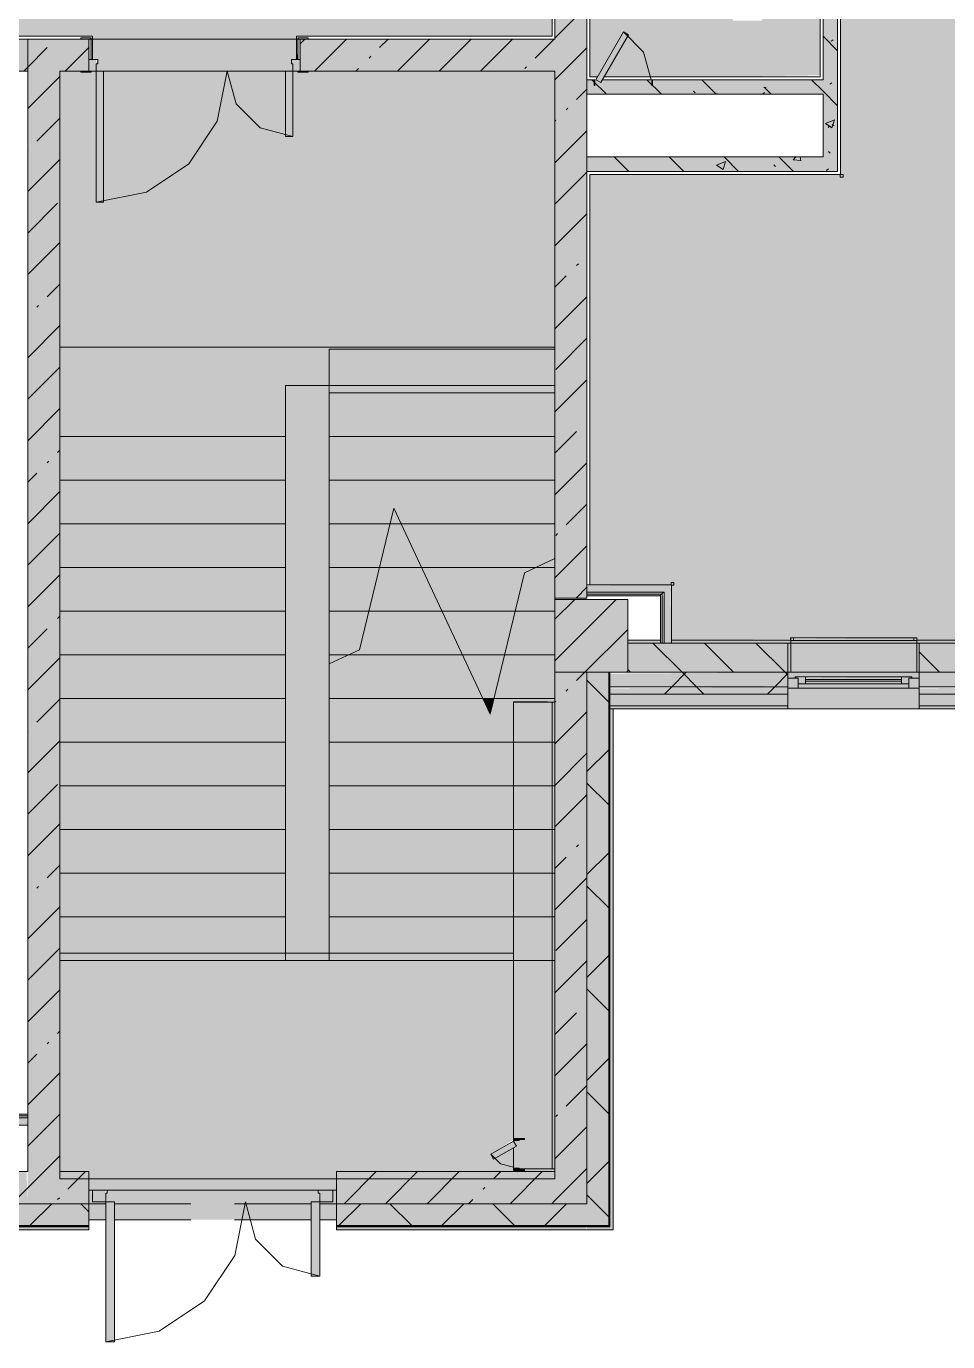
# Model space of a CAD drawing. Header units: millimetres. Extents: x -3817 to 677485, y -22715 to 103890.
# Drawn here: x -583.1 to -533.3, y -19612.1 to -19541 of the extents above; entities that cross this region are included whole.
import ezdxf

# ---------------------------------------------------------------- set-up
doc = ezdxf.new("R2010")
doc.units = ezdxf.units.MM
doc.layers.add('PDF _Геометрия', color=7, linetype='Continuous', true_color=0x1d1d1d)
doc.layers.add('PDF _Сплошная заливка', color=7, linetype='Continuous', true_color=0xffffff)

msp = doc.modelspace()

# ---------------------------------------------------------------- hatches: boundary and pattern name
at = {"layer": 'PDF _Сплошная заливка', "transparency": 33554559}
h = msp.add_hatch(color=256, dxfattribs=at)
h.paths.add_polyline_path([(-845.762, -19604.66), (-845.369, -19604.66), (-845.369, -19602.928), (-845.762, -19602.928), (-845.762, -19604.503)], flags=0)
h.paths.add_polyline_path([(-552.781, -19571.984), (-552.781, -19571.906), (-553.941, -19571.984)], flags=0)
h.paths.add_polyline_path([(-845.762, -19417.897), (-845.82, -19417.953), (-845.817, -19417.952)], flags=0)
h.paths.add_polyline_path([(-845.762, -19419.627), (-845.369, -19419.627), (-845.369, -19417.897), (-845.762, -19417.946), (-845.762, -19419.468)], flags=0)
h = msp.add_hatch(color=256, dxfattribs=at)
h.paths.add_polyline_path([(-845.369, -19524.191), (-845.077, -19524.269), (-845.235, -19524.191)], flags=0)
h.paths.add_polyline_path([(-568.764, -19543.403), (-568.686, -19543.403), (-568.686, -19542.773), (-568.489, -19542.773), (-568.489, -19541.513), (-554.67, -19541.513), (-554.67, -19518.207), (-661.123, -19518.207), (-661.123, -19514.506), (-662.356, -19514.506), (-663.367, -19516.258), (-663.638, -19516.096), (-662.72, -19514.506), (-665.532, -19514.506), (-665.532, -19518.207), (-667.749, -19518.207), (-669.154, -19520.64), (-669.415, -19520.461), (-668.113, -19518.207), (-687.973, -19518.207), (-687.973, -19522.773), (-688.288, -19522.773), (-688.288, -19518.207), (-695.138, -19518.207), (-695.138, -19522.773), (-695.453, -19522.773), (-695.453, -19518.207), (-702.382, -19518.207), (-702.448, -19522.773), (-702.697, -19522.773), (-702.697, -19518.207), (-709.547, -19518.207), (-709.547, -19522.773), (-709.862, -19522.773), (-709.862, -19518.207), (-713.889, -19518.207), (-715.295, -19520.64), (-715.555, -19520.461), (-714.253, -19518.207), (-741.829, -19518.207), (-741.829, -19511.908), (-750.285, -19511.908), (-750.285, -19519.152), (-750.64, -19519.152), (-750.64, -19511.908), (-761.506, -19511.908), (-761.506, -19514.27), (-761.86, -19514.27), (-761.86, -19511.908), (-773.647, -19511.916), (-773.647, -19514.419), (-774.001, -19514.419), (-774.001, -19511.908), (-784.465, -19511.916), (-784.465, -19518.6), (-784.82, -19518.6), (-784.82, -19511.908), (-787.182, -19511.916), (-787.182, -19518.207), (-804.622, -19518.207), (-804.622, -19525.923), (-804.937, -19525.923), (-804.937, -19518.207), (-814.976, -19518.207), (-814.976, -19523.482), (-843.794, -19523.482), (-843.794, -19524.191), (-844.132, -19524.269), (-844.132, -19524.584), (-845.077, -19524.584), (-845.077, -19524.703), (-845.392, -19524.703), (-845.369, -19523.482), (-845.526, -19523.482), (-845.526, -19541.513), (-845.369, -19541.45), (-845.369, -19540.332), (-845.077, -19540.332), (-845.077, -19540.647), (-844.132, -19540.726), (-844.132, -19540.962), (-843.794, -19540.962), (-843.794, -19541.513), (-811.905, -19541.513), (-811.905, -19540.726), (-806.079, -19540.726), (-806.079, -19541.513), (-741.042, -19541.513), (-741.042, -19540.726), (-735.215, -19540.726), (-735.215, -19541.513), (-734.888, -19541.513), (-733.877, -19539.761), (-733.604, -19539.919), (-734.524, -19541.513), (-705.61, -19541.513), (-705.61, -19540.726), (-699.783, -19540.726), (-699.783, -19541.513), (-670.178, -19541.513), (-670.178, -19540.726), (-664.351, -19540.726), (-664.351, -19541.513), (-623.093, -19541.513), (-623.093, -19534.978), (-622.778, -19534.978), (-622.778, -19541.513), (-603.409, -19541.513), (-603.409, -19533.797), (-603.094, -19533.797), (-603.094, -19541.513), (-585.299, -19541.513), (-585.299, -19534.978), (-584.984, -19534.978), (-584.984, -19541.513), (-579.512, -19541.513), (-579.512, -19542.773), (-579.236, -19542.773), (-579.315, -19543.009), (-579.315, -19543.403), (-569.079, -19543.403)], flags=0)
h = msp.add_hatch(color=256, dxfattribs=at)
h.paths.add_polyline_path([(-552.781, -19541.67), (-552.781, -19530.411), (-554.513, -19530.411), (-554.513, -19541.67)], flags=0)
h.paths.add_polyline_path([(-552.938, -19518.6), (-552.781, -19518.6), (-552.781, -19518.049), (-552.938, -19518.049), (-552.938, -19518.378)], flags=0)
h = msp.add_hatch(color=256, dxfattribs=at)
h.paths.add_polyline_path([(-545.759, -19543.713), (-540.176, -19543.632), (-540.184, -19532.379), (-543.49, -19532.379), (-543.49, -19538.915), (-543.805, -19538.915), (-543.805, -19532.379), (-552.623, -19532.379), (-552.623, -19543.713), (-552.217, -19543.713), (-550.812, -19541.279), (-550.539, -19541.437), (-551.854, -19543.713), (-550.211, -19543.713)], flags=0)
h.paths.add_polyline_path([(-544.9, -19540.683), (-544.9, -19539.108), (-543.325, -19539.108), (-543.325, -19540.683)], flags=0)
for points in [[(-548.219, -19574.189), (-541.757, -19574.126), (-541.757, -19574.047), (-534.947, -19574.126), (-534.947, -19574.189), (-526.951, -19574.148), (-526.951, -19532.379), (-528.309, -19532.379), (-528.309, -19540.096), (-528.624, -19540.096), (-528.624, -19532.379), (-539.073, -19532.379), (-539.073, -19548.988), (-552.623, -19548.988), (-552.623, -19571.197), (-548.219, -19571.242), (-548.219, -19572.241)], [(-583.016, -19604.66), (-581.284, -19604.66), (-581.284, -19541.67), (-583.016, -19541.67), (-583.016, -19604.371)], [(-566.665, -19558.333), (-554.513, -19558.333), (-554.513, -19543.403), (-568.686, -19543.403), (-568.686, -19546.946), (-569.079, -19546.946), (-569.079, -19543.403), (-578.921, -19543.403), (-578.921, -19550.489), (-579.315, -19550.489), (-579.315, -19543.403), (-581.284, -19543.403), (-581.284, -19558.333), (-581.198, -19558.333)], [(-553.941, -19571.906), (-552.781, -19571.906), (-552.781, -19543.403), (-554.513, -19543.403), (-554.513, -19571.906)], [(-550.447, -19544.658), (-540.018, -19544.658), (-540.018, -19543.87), (-551.945, -19543.87), (-552.035, -19544.028), (-552.387, -19543.87), (-552.781, -19543.87), (-552.781, -19544.658), (-550.539, -19544.658)], [(-581.284, -19591.118), (-556.757, -19591.118), (-556.757, -19577.524), (-554.513, -19577.527), (-554.513, -19569.771), (-556.159, -19570.555), (-558.015, -19578.192), (-563.215, -19567.041), (-565.075, -19574.696), (-566.717, -19575.462), (-566.706, -19558.444), (-554.513, -19558.444), (-554.513, -19558.333), (-581.284, -19558.333), (-581.284, -19587.253)], [(-562.123, -19560.806), (-554.513, -19560.806), (-554.513, -19558.444), (-566.717, -19558.444), (-566.677, -19560.806)], [(-554.513, -19563.168), (-554.513, -19560.806), (-566.717, -19560.806), (-566.717, -19563.168), (-562.123, -19563.168)], [(-562.123, -19565.53), (-554.513, -19565.53), (-554.513, -19563.168), (-566.717, -19563.168), (-566.717, -19565.53), (-562.818, -19565.53)], [(-563.421, -19567.892), (-563.215, -19567.041), (-562.818, -19567.892), (-554.513, -19567.892), (-554.513, -19565.53), (-566.717, -19565.53), (-566.717, -19567.892), (-563.995, -19567.892)], [(-548.711, -19571.689), (-548.643, -19571.591), (-552.781, -19571.591), (-552.781, -19571.689), (-550.576, -19571.689)], [(-548.809, -19571.787), (-548.711, -19571.689), (-552.781, -19571.689), (-552.781, -19571.787), (-550.576, -19571.787)], [(-552.781, -19605.841), (-551.6, -19605.841), (-551.6, -19575.921), (-552.781, -19575.921), (-552.781, -19605.526)], [(-535.38, -19576.551), (-535.38, -19576.236), (-535.38, -19576.157), (-541.364, -19576.236), (-541.364, -19576.551)], [(-556.599, -19602.771), (-554.67, -19602.771), (-554.67, -19577.527), (-556.757, -19577.527), (-556.757, -19601.275), (-556.599, -19601.547), (-556.757, -19601.638), (-556.757, -19602.771)], [(-554.513, -19602.771), (-554.513, -19577.527), (-554.67, -19577.527), (-554.67, -19602.771), (-554.559, -19602.771)], [(-552.781, -19606.078), (-551.363, -19606.078), (-551.363, -19577.89), (-551.537, -19577.89), (-551.6, -19605.904), (-552.781, -19605.904)], [(-583.019, -19599.912), (-583.016, -19599.912), (-583.072, -19599.814), (-585.378, -19599.814), (-585.181, -19599.912), (-583.131, -19599.912)], [(-583.022, -19600.011), (-583.016, -19600.011), (-583.019, -19599.913), (-585.279, -19599.912), (-585.181, -19600.011), (-583.088, -19600.011)]]:
    msp.add_hatch(color=256, dxfattribs=at).paths.add_polyline_path(points)
h = msp.add_hatch(color=256, dxfattribs=at)
h.paths.add_polyline_path([(-620.652, -19543.403), (-611.361, -19543.403), (-611.361, -19541.67), (-622.384, -19541.67), (-622.384, -19543.403), (-620.896, -19543.403)], flags=0)
h.paths.add_polyline_path([(-583.016, -19543.403), (-583.016, -19541.67), (-584.59, -19541.67), (-584.59, -19543.403), (-584.354, -19543.403)], flags=0)
h.paths.add_polyline_path([(-594.354, -19543.403), (-592.071, -19543.403), (-592.071, -19541.67), (-602.7, -19541.67), (-602.7, -19543.403), (-594.853, -19543.403)], flags=0)
h = msp.add_hatch(color=256, dxfattribs=at)
h.paths.add_polyline_path([(-559.427, -19543.403), (-552.781, -19543.403), (-552.781, -19541.67), (-568.292, -19541.67), (-568.292, -19543.403), (-562.123, -19543.403)], flags=0)
h.paths.add_polyline_path([(-581.284, -19543.403), (-579.709, -19543.403), (-579.709, -19541.67), (-581.284, -19541.67), (-581.284, -19543.175)], flags=0)
at = {"layer": 'PDF _Сплошная заливка', "true_color": 0xe2e2e2, "transparency": 33554559}
for points in [[(-568.41, -19542.773), (-568.292, -19542.773), (-568.292, -19541.67), (-568.41, -19541.67), (-568.41, -19542.118)], [(-578.803, -19612.125), (-578.331, -19612.125), (-578.331, -19604.566), (-578.803, -19604.566), (-578.803, -19607.044)]]:
    msp.add_hatch(color=254, dxfattribs=at).paths.add_polyline_path(points)
h = msp.add_hatch(color=254, dxfattribs=at)
h.paths.add_polyline_path([(-579.709, -19543.403), (-579.315, -19543.369), (-579.315, -19542.773), (-579.709, -19542.773)], flags=0)
h.paths.add_polyline_path([(-568.292, -19543.403), (-568.292, -19542.773), (-568.764, -19542.773), (-568.686, -19543.009), (-568.686, -19543.403), (-568.489, -19543.403)], flags=0)
at = {"layer": 'PDF _Сплошная заливка', "transparency": 33554559}
h = msp.add_hatch(color=256, dxfattribs=at)
h.paths.add_polyline_path([(-563.995, -19570.254), (-563.421, -19567.892), (-566.717, -19567.892), (-566.717, -19570.254), (-564.006, -19570.254)], flags=0)
h.paths.add_polyline_path([(-561.716, -19570.254), (-555.549, -19570.254), (-554.513, -19569.771), (-554.513, -19567.892), (-562.818, -19567.892), (-562.123, -19569.382)], flags=0)
h = msp.add_hatch(color=256, dxfattribs=at)
h.paths.add_polyline_path([(-565.075, -19572.617), (-564.57, -19572.617), (-564.006, -19570.254), (-566.717, -19570.254), (-566.717, -19572.617), (-565.681, -19572.617)], flags=0)
h.paths.add_polyline_path([(-556.66, -19572.617), (-556.155, -19570.537), (-555.549, -19570.254), (-561.716, -19570.254), (-560.615, -19572.617), (-556.757, -19572.617)], flags=0)
at = {"layer": 'PDF _Сплошная заливка', "true_color": 0xe7e7e7, "transparency": 33554559}
for points in [[(-548.219, -19574.346), (-548.258, -19571.591), (-548.612, -19571.591), (-548.612, -19574.346), (-548.258, -19574.346)], [(-585.181, -19600.405), (-583.016, -19600.405), (-583.088, -19600.011), (-585.181, -19600.011), (-585.181, -19600.386)]]:
    msp.add_hatch(color=254, dxfattribs=at).paths.add_polyline_path(points)
at = {"layer": 'PDF _Сплошная заливка', "transparency": 33554559}
h = msp.add_hatch(color=256, dxfattribs=at)
h.paths.add_polyline_path([(-557.234, -19574.979), (-556.66, -19572.617), (-560.615, -19572.617), (-559.513, -19574.979), (-558.412, -19574.979)], flags=0)
h.paths.add_polyline_path([(-565.681, -19574.979), (-565.075, -19574.696), (-564.57, -19572.617), (-566.717, -19572.617), (-566.717, -19574.979)], flags=0)
h = msp.add_hatch(color=256, dxfattribs=at)
h.paths.add_polyline_path([(-525.376, -19575.921), (-518.29, -19575.921), (-518.29, -19574.346), (-516.168, -19574.346), (-516.168, -19574.189), (-526.006, -19574.189), (-526.006, -19574.346), (-525.376, -19574.346)], flags=0)
h.paths.add_polyline_path([(-534.828, -19575.921), (-534.828, -19574.346), (-526.794, -19574.346), (-526.794, -19574.189), (-548.219, -19574.189), (-548.219, -19574.346), (-541.915, -19574.346), (-541.915, -19575.921)], flags=0)
h.paths.add_polyline_path([(-486.641, -19575.921), (-486.641, -19575.848), (-503.176, -19574.313), (-503.176, -19574.189), (-504.515, -19574.259), (-504.515, -19574.346), (-503.176, -19574.378), (-503.176, -19575.921), (-488.483, -19575.921)], flags=0)
h.paths.add_polyline_path([(-512.231, -19574.346), (-505.302, -19574.346), (-505.302, -19574.189), (-512.231, -19574.189)], flags=0)
h.paths.add_polyline_path([(-485.854, -19574.346), (-485.854, -19574.189), (-486.641, -19574.189), (-486.641, -19574.346)], flags=0)
h.paths.add_polyline_path([(-548.809, -19574.346), (-548.809, -19574.189), (-550.576, -19574.189), (-550.576, -19574.346)], flags=0)
h = msp.add_hatch(color=256, dxfattribs=at)
h.paths.add_polyline_path([(-525.376, -19575.921), (-525.376, -19574.346), (-534.828, -19574.346), (-534.828, -19575.921), (-525.849, -19575.921)], flags=0)
h.paths.add_polyline_path([(-545.759, -19575.921), (-541.915, -19575.921), (-541.915, -19574.346), (-550.576, -19574.346), (-550.576, -19575.921)], flags=0)
h.paths.add_polyline_path([(-516.168, -19575.921), (-516.168, -19574.346), (-518.29, -19574.346), (-518.29, -19575.921), (-516.325, -19575.921)], flags=0)
h.paths.add_polyline_path([(-486.641, -19575.921), (-485.854, -19575.921), (-485.854, -19574.346), (-486.641, -19574.346), (-486.641, -19575.887)], flags=0)
h.paths.add_polyline_path([(-503.176, -19575.921), (-503.176, -19574.346), (-512.231, -19574.346), (-512.231, -19575.921)], flags=0)
h = msp.add_hatch(color=256, dxfattribs=at)
h.paths.add_polyline_path([(-481.13, -19576.709), (-481.13, -19575.921), (-486.641, -19575.98), (-486.641, -19576.709), (-481.917, -19576.709)], flags=0)
h.paths.add_polyline_path([(-551.537, -19576.709), (-541.915, -19576.664), (-541.915, -19575.921), (-551.537, -19575.991)], flags=0)
h.paths.add_polyline_path([(-525.376, -19576.709), (-525.376, -19575.921), (-534.828, -19575.921), (-534.828, -19576.709), (-526.006, -19576.709)], flags=0)
h.paths.add_polyline_path([(-513.03, -19576.709), (-503.176, -19576.709), (-503.176, -19575.921), (-518.29, -19575.921), (-518.29, -19576.709)], flags=0)
h = msp.add_hatch(color=256, dxfattribs=at)
h.paths.add_polyline_path([(-537.192, -19577.89), (-534.828, -19577.89), (-534.828, -19575.921), (-541.915, -19575.921), (-541.915, -19577.89)], flags=0)
h.paths.add_polyline_path([(-541.364, -19576.551), (-541.364, -19576.236), (-541.364, -19576.157), (-535.38, -19576.236), (-535.38, -19576.551)], flags=0)
h = msp.add_hatch(color=256, dxfattribs=at)
h.paths.add_polyline_path([(-481.917, -19577.102), (-480.736, -19577.102), (-480.736, -19576.709), (-486.641, -19576.787), (-486.641, -19577.102), (-482.783, -19577.102)], flags=0)
h.paths.add_polyline_path([(-503.176, -19577.102), (-503.176, -19576.709), (-518.29, -19576.787), (-518.29, -19577.102), (-513.03, -19577.102)], flags=0)
h.paths.add_polyline_path([(-534.828, -19577.102), (-525.376, -19577.102), (-525.376, -19576.709), (-534.828, -19576.787)], flags=0)
h.paths.add_polyline_path([(-551.363, -19577.102), (-541.915, -19577.102), (-541.915, -19576.709), (-551.537, -19576.787), (-551.537, -19577.102)], flags=0)
h = msp.add_hatch(color=256, dxfattribs=at)
h.paths.add_polyline_path([(-480.3, -19577.732), (-480.106, -19577.732), (-480.112, -19577.102), (-486.641, -19577.102), (-486.641, -19577.732), (-480.736, -19577.732)], flags=0)
h.paths.add_polyline_path([(-529.394, -19577.732), (-525.376, -19577.732), (-525.376, -19577.102), (-534.828, -19577.102), (-534.828, -19577.732)], flags=0)
h.paths.add_polyline_path([(-518.29, -19577.732), (-503.176, -19577.732), (-503.176, -19577.102), (-518.29, -19577.102)], flags=0)
h.paths.add_polyline_path([(-551.537, -19577.732), (-541.915, -19577.732), (-541.915, -19577.102), (-551.537, -19577.102)], flags=0)
h = msp.add_hatch(color=256, dxfattribs=at)
h.paths.add_polyline_path([(-480.116, -19577.89), (-479.949, -19577.89), (-480.115, -19577.732), (-486.641, -19577.732), (-486.641, -19577.89), (-480.3, -19577.89)], flags=0)
h.paths.add_polyline_path([(-518.29, -19577.89), (-503.176, -19577.89), (-503.176, -19577.732), (-518.29, -19577.732)], flags=0)
h.paths.add_polyline_path([(-525.376, -19577.89), (-525.376, -19577.732), (-534.828, -19577.732), (-534.828, -19577.89), (-526.006, -19577.89)], flags=0)
h.paths.add_polyline_path([(-551.363, -19577.89), (-541.915, -19577.89), (-541.915, -19577.732), (-551.537, -19577.732), (-551.537, -19577.89)], flags=0)
h = msp.add_hatch(color=256, dxfattribs=at)
h.paths.add_polyline_path([(-579.709, -19603.936), (-566.323, -19603.936), (-566.323, -19602.928), (-556.757, -19602.928), (-556.757, -19601.638), (-557.827, -19602.256), (-557.984, -19601.983), (-556.757, -19601.196), (-556.757, -19591.118), (-581.284, -19591.118), (-581.284, -19602.928), (-579.709, -19602.928)], flags=0)
h.paths.add_polyline_path([(-556.166, -19602.928), (-554.513, -19602.928), (-554.559, -19602.771), (-556.166, -19602.771)], flags=0)
h = msp.add_hatch(color=256, dxfattribs=at)
h.paths.add_polyline_path([(-583.016, -19604.66), (-583.086, -19602.928), (-585.378, -19602.928), (-585.378, -19604.66)], flags=0)
h.paths.add_polyline_path([(-629.864, -19604.66), (-627.896, -19604.66), (-627.896, -19602.928), (-629.864, -19602.928), (-629.864, -19604.251)], flags=0)
h.paths.add_polyline_path([(-594.853, -19604.66), (-592.464, -19604.66), (-592.464, -19602.928), (-620.81, -19602.928), (-620.81, -19604.66)], flags=0)
h = msp.add_hatch(color=256, dxfattribs=at)
h.paths.add_polyline_path([(-566.323, -19604.66), (-554.513, -19604.66), (-554.513, -19602.928), (-566.323, -19602.928), (-566.323, -19603.951)], flags=0)
h.paths.add_polyline_path([(-579.709, -19604.66), (-579.709, -19602.928), (-581.284, -19602.928), (-581.284, -19604.66)], flags=0)
h = msp.add_hatch(color=256, dxfattribs=at)
h.paths.add_polyline_path([(-567.229, -19604.566), (-567.308, -19603.936), (-578.732, -19603.951), (-578.803, -19604.093), (-578.725, -19604.566), (-578.331, -19604.566), (-578.331, -19604.66), (-567.701, -19604.66), (-567.701, -19604.566), (-567.308, -19604.566)], flags=0)
h.paths.add_polyline_path([(-567.229, -19604.66), (-566.323, -19604.66), (-566.323, -19603.936), (-566.52, -19603.951), (-566.52, -19604.566), (-567.229, -19604.566)], flags=0)
h.paths.add_polyline_path([(-578.803, -19604.66), (-578.803, -19604.566), (-579.512, -19604.566), (-579.574, -19603.936), (-579.709, -19603.951), (-579.709, -19604.66), (-579.512, -19604.66)], flags=0)
at = {"layer": 'PDF _Сплошная заливка', "true_color": 0xe2e2e2, "transparency": 33554559}
h = msp.add_hatch(color=254, dxfattribs=at)
h.paths.add_polyline_path([(-578.803, -19604.566), (-578.803, -19603.936), (-579.512, -19603.951), (-579.512, -19604.566)], flags=0)
h.paths.add_polyline_path([(-567.229, -19604.566), (-566.52, -19604.566), (-566.52, -19603.936), (-567.3, -19603.951), (-567.229, -19604.093)], flags=0)
at = {"layer": 'PDF _Сплошная заливка', "transparency": 33554559}
h = msp.add_hatch(color=256, dxfattribs=at)
h.paths.add_polyline_path([(-552.829, -19605.841), (-552.781, -19605.841), (-552.781, -19604.66), (-566.323, -19604.66), (-566.323, -19605.841), (-552.843, -19605.841)], flags=0)
h.paths.add_polyline_path([(-579.997, -19605.841), (-579.709, -19605.841), (-579.709, -19604.66), (-585.378, -19604.674), (-585.378, -19605.841), (-580.055, -19605.841)], flags=0)
h.paths.add_polyline_path([(-620.81, -19605.841), (-592.464, -19605.841), (-592.464, -19604.66), (-620.81, -19604.66), (-620.81, -19604.763)], flags=0)
h.paths.add_polyline_path([(-642.856, -19605.841), (-642.856, -19604.66), (-647.187, -19604.66), (-647.187, -19605.841)], flags=0)
h.paths.add_polyline_path([(-635.77, -19605.841), (-627.896, -19605.841), (-627.896, -19604.66), (-635.77, -19604.66), (-635.77, -19604.802)], flags=0)
h.paths.add_polyline_path([(-676.32, -19605.841), (-676.32, -19604.66), (-682.225, -19604.66), (-682.225, -19605.841)], flags=0)
h.paths.add_polyline_path([(-663.722, -19605.841), (-663.722, -19604.66), (-669.233, -19604.66), (-669.233, -19605.841)], flags=0)
h.paths.add_polyline_path([(-758.498, -19605.841), (-756.934, -19605.841), (-756.934, -19604.66), (-762.537, -19604.66), (-762.537, -19605.841)], flags=0)
h.paths.add_polyline_path([(-769.623, -19605.841), (-769.623, -19604.66), (-775.529, -19604.66), (-775.529, -19605.841)], flags=0)
h.paths.add_polyline_path([(-729.074, -19605.841), (-729.074, -19604.66), (-740.4, -19604.66), (-740.4, -19605.841)], flags=0)
h.paths.add_polyline_path([(-698.76, -19605.841), (-698.76, -19604.66), (-704.665, -19604.66), (-704.665, -19605.841)], flags=0)
h.paths.add_polyline_path([(-828.853, -19605.841), (-828.853, -19604.66), (-834.345, -19604.66), (-834.345, -19605.841)], flags=0)
h.paths.add_polyline_path([(-812.318, -19605.841), (-799.937, -19605.841), (-799.937, -19604.66), (-812.318, -19604.66), (-812.318, -19605.239)], flags=0)
h.paths.add_polyline_path([(-846.542, -19605.841), (-841.432, -19605.841), (-841.432, -19604.66), (-846.542, -19604.66), (-846.542, -19605.343)], flags=0)
h = msp.add_hatch(color=256, dxfattribs=at)
h.paths.add_polyline_path([(-552.856, -19606.078), (-552.781, -19606.078), (-552.846, -19605.904), (-566.323, -19605.904), (-566.323, -19606.078), (-554.513, -19606.078)], flags=0)
h.paths.add_polyline_path([(-846.542, -19606.078), (-579.709, -19606.078), (-579.709, -19605.904), (-846.542, -19605.904)], flags=0)

# ---------------------------------------------------------------- linework, layer by layer
at = {"layer": 'PDF _Геометрия', "color": 253, "lineweight": 9, "true_color": 0xaaaaaa}
for points in [[(-568.489, -19542.773), (-568.489, -19541.513), (-554.67, -19541.513), (-554.67, -19518.207), (-661.123, -19518.207), (-661.123, -19514.506), (-662.356, -19514.506)], [(-550.576, -19532.285), (-550.576, -19532.379), (-543.805, -19532.379), (-552.623, -19532.379), (-552.623, -19543.713), (-552.217, -19543.713)], [(-536.576, -19532.285), (-536.576, -19532.379), (-528.624, -19532.379), (-539.073, -19532.379), (-539.073, -19548.988), (-552.623, -19548.988), (-552.623, -19571.212)], [(-551.854, -19543.713), (-540.176, -19543.713), (-540.176, -19532.379), (-543.49, -19532.379), (-543.096, -19532.379), (-543.096, -19532.285)], [(-534.947, -19574.189), (-526.951, -19574.189), (-526.951, -19532.379), (-528.309, -19532.379), (-527.915, -19532.379), (-527.915, -19532.285)], [(-584.984, -19541.513), (-579.512, -19541.513), (-579.512, -19542.773)], [(-549.316, -19543.87), (-549.717, -19542.374), (-550.812, -19541.279)], [(-583.016, -19599.776), (-583.016, -19543.403)], [(-581.284, -19553.857), (-581.284, -19543.403)], [(-579.315, -19550.489), (-576.603, -19549.95), (-574.304, -19548.413), (-572.768, -19546.114), (-572.229, -19543.403), (-571.754, -19545.174), (-570.457, -19546.471), (-568.686, -19546.946)], [(-568.686, -19543.403), (-579.315, -19543.403), (-569.079, -19543.403)], [(-567.859, -19543.403), (-554.513, -19543.403), (-554.513, -19553.857)], [(-552.781, -19548.831), (-552.781, -19571.197)], [(-554.513, -19558.333), (-581.284, -19558.333)], [(-581.284, -19591.118), (-581.284, -19570.555)], [(-554.513, -19570.555), (-554.513, -19571.984)], [(-548.219, -19574.189), (-541.757, -19574.189)], [(-541.757, -19574.126), (-541.757, -19575.921), (-534.947, -19575.921), (-534.947, -19574.126)], [(-554.513, -19575.921), (-554.513, -19577.527)], [(-556.757, -19602.771), (-556.757, -19601.638), (-556.757, -19602.771), (-554.67, -19602.771), (-554.67, -19577.527), (-556.757, -19577.527), (-554.67, -19577.527), (-554.67, -19602.771), (-556.166, -19602.771)], [(-556.757, -19601.275), (-556.757, -19577.527), (-556.757, -19601.275)], [(-556.757, -19591.118), (-581.284, -19591.118), (-581.284, -19602.928), (-581.284, -19580.764)], [(-584.787, -19602.928), (-583.016, -19602.928), (-583.016, -19600.405)], [(-556.757, -19602.692), (-557.465, -19602.502), (-557.984, -19601.983)], [(-554.513, -19602.771), (-554.513, -19602.928)], [(-579.709, -19603.936), (-579.709, -19602.928)], [(-562.123, -19602.928), (-566.323, -19602.928), (-566.323, -19603.936)], [(-579.512, -19603.936), (-579.709, -19603.936), (-566.323, -19603.936), (-566.52, -19603.936)], [(-567.308, -19603.936), (-578.725, -19603.936)], [(-578.803, -19612.125), (-575.911, -19611.549), (-573.458, -19609.911), (-571.82, -19607.458), (-571.245, -19604.566), (-570.706, -19606.574), (-569.237, -19608.043), (-567.229, -19608.581)]]:
    msp.add_lwpolyline(points, dxfattribs=at)
at = {"layer": 'PDF _Геометрия', "color": 7, "lineweight": 9}
for points in [[(-550.812, -19531.435), (-552.781, -19531.435), (-552.781, -19530.411), (-554.513, -19530.411), (-554.513, -19541.67), (-567.859, -19541.67)], [(-567.859, -19543.403), (-554.513, -19543.403), (-554.513, -19571.906), (-552.781, -19571.906), (-552.781, -19571.787), (-548.809, -19571.787), (-548.809, -19574.346), (-548.219, -19574.346), (-548.219, -19571.787), (-548.219, -19571.591), (-548.219, -19571.197), (-552.781, -19571.197), (-552.781, -19548.831), (-539.231, -19548.831), (-539.231, -19548.043), (-539.231, -19532.222), (-536.813, -19532.222)], [(-552.387, -19543.87), (-552.781, -19543.87), (-552.781, -19543.403), (-552.781, -19541.67), (-552.781, -19532.222), (-550.812, -19532.222)], [(-542.86, -19532.222), (-540.018, -19532.222), (-540.018, -19543.87), (-549.237, -19543.87), (-551.945, -19543.87)], [(-554.513, -19541.625), (-552.781, -19539.892)], [(-604.432, -19598.568), (-604.432, -19602.849), (-604.432, -19602.928), (-592.464, -19602.928), (-592.464, -19604.66), (-592.464, -19605.904), (-585.378, -19605.904), (-585.378, -19604.66), (-585.378, -19602.928), (-583.016, -19602.928), (-583.016, -19600.405), (-584.787, -19600.405), (-584.787, -19602.928), (-585.378, -19602.928), (-585.378, -19600.405), (-585.378, -19599.912), (-585.378, -19599.814), (-583.016, -19599.814), (-583.016, -19541.67), (-581.284, -19541.67), (-580.142, -19541.67)], [(-584.354, -19543.403), (-583.016, -19543.403), (-583.016, -19541.67), (-584.354, -19541.67)], [(-579.709, -19543.403), (-579.709, -19541.67)], [(-579.591, -19541.67), (-568.41, -19541.67)], [(-568.292, -19541.934), (-568.028, -19541.67)], [(-568.292, -19541.67), (-568.292, -19543.403)], [(-567.516, -19543.403), (-565.784, -19541.67)], [(-564.004, -19542.136), (-563.539, -19541.67)], [(-563.026, -19543.403), (-561.294, -19541.67)], [(-560.781, -19543.403), (-559.049, -19541.67)], [(-558.536, -19543.403), (-556.804, -19541.67)], [(-555.585, -19542.697), (-554.559, -19541.67)], [(-583.231, -19543.403), (-583.016, -19543.188), (-581.964, -19542.136)], [(-580.986, -19543.403), (-579.709, -19542.126)], [(-554.513, -19543.87), (-554.046, -19543.403), (-552.781, -19542.137)], [(-564.565, -19542.697), (-564.472, -19542.604)], [(-610.416, -19584.031), (-610.416, -19602.928), (-620.81, -19602.928), (-620.81, -19604.66), (-620.81, -19605.904), (-627.896, -19605.904), (-627.896, -19604.66), (-627.896, -19602.928), (-620.81, -19602.928), (-620.81, -19604.66), (-592.464, -19604.66), (-592.464, -19602.928), (-585.378, -19602.928), (-585.378, -19604.66), (-583.016, -19604.66), (-581.284, -19604.66), (-579.709, -19604.66), (-579.709, -19602.928), (-581.284, -19602.928), (-581.284, -19543.403), (-580.142, -19543.403)], [(-583.016, -19545.433), (-581.284, -19543.701)], [(-569.079, -19543.403), (-579.315, -19543.403)], [(-565.271, -19543.403), (-565.127, -19543.258)], [(-556.147, -19543.258), (-556.053, -19543.165)], [(-553.34, -19544.942), (-552.781, -19544.382)], [(-552.781, -19543.87), (-552.781, -19544.658)], [(-582.525, -19547.187), (-581.284, -19545.946)], [(-553.902, -19545.503), (-553.808, -19545.41)], [(-554.513, -19546.115), (-554.463, -19546.065)], [(-554.513, -19548.36), (-552.781, -19546.627)], [(-583.016, -19547.678), (-582.993, -19547.655)], [(-552.781, -19548.043), (-552.781, -19548.831)], [(-583.016, -19549.923), (-581.284, -19548.19)], [(-554.513, -19550.605), (-552.781, -19548.872)], [(-583.016, -19552.168), (-581.403, -19550.555)], [(-554.513, -19552.85), (-552.781, -19551.117)], [(-583.016, -19554.413), (-581.284, -19552.68)], [(-553.34, -19553.922), (-553.247, -19553.829)], [(-554.513, -19555.095), (-553.902, -19554.483)], [(-581.964, -19555.606), (-581.284, -19554.925)], [(-554.513, -19557.339), (-552.781, -19555.607)], [(-582.525, -19556.167), (-582.432, -19556.074)], [(-583.016, -19558.903), (-581.284, -19557.17)], [(-554.463, -19559.534), (-552.781, -19557.852)], [(-566.717, -19558.444), (-554.513, -19558.444), (-554.513, -19560.806), (-554.513, -19563.168), (-554.513, -19565.53), (-554.513, -19567.892), (-554.513, -19569.771), (-554.513, -19591.514), (-566.717, -19591.514), (-569.079, -19591.514), (-581.284, -19591.514), (-581.284, -19603.324), (-554.513, -19603.324), (-554.513, -19591.514), (-566.717, -19591.514), (-566.717, -19575.462), (-566.717, -19574.979), (-566.717, -19572.617), (-566.717, -19570.254), (-566.717, -19567.892), (-566.717, -19565.53), (-566.717, -19563.168), (-554.513, -19563.168), (-566.717, -19563.168), (-566.717, -19560.806), (-566.717, -19558.444), (-554.513, -19558.444)], [(-583.016, -19561.148), (-581.284, -19559.415)], [(-554.513, -19561.829), (-552.781, -19560.097)], [(-583.016, -19563.393), (-581.284, -19561.66)], [(-554.513, -19564.074), (-553.34, -19562.902)], [(-581.964, -19564.586), (-581.871, -19564.492)], [(-581.403, -19564.024), (-581.284, -19563.905)], [(-583.016, -19565.638), (-582.525, -19565.147)], [(-554.513, -19566.319), (-552.781, -19564.587)], [(-583.016, -19567.883), (-581.284, -19566.15)], [(-566.717, -19575.462), (-565.075, -19574.696), (-563.215, -19567.041), (-558.015, -19578.192), (-556.155, -19570.537), (-554.513, -19569.771)], [(-553.902, -19567.953), (-552.781, -19566.832)], [(-583.016, -19570.128), (-581.284, -19568.395)], [(-554.463, -19568.514), (-554.369, -19568.421)], [(-554.513, -19570.809), (-552.781, -19569.077)], [(-583.016, -19572.373), (-581.284, -19570.64)], [(-553.364, -19571.906), (-552.781, -19571.322)], [(-552.781, -19571.197), (-552.781, -19571.591)], [(-548.612, -19574.346), (-548.612, -19571.787), (-548.612, -19571.689), (-548.612, -19571.591), (-552.781, -19571.591), (-552.781, -19571.689)], [(-548.845, -19571.787), (-548.746, -19571.689), (-548.648, -19571.591)], [(-554.513, -19575.299), (-551.198, -19571.984)], [(-554.513, -19573.054), (-553.443, -19571.984)], [(-548.711, -19574.346), (-548.711, -19571.787), (-548.711, -19571.689), (-552.781, -19571.689), (-552.781, -19571.787)], [(-548.827, -19571.77), (-548.778, -19571.721)], [(-548.728, -19571.671), (-548.679, -19571.622)], [(-581.403, -19573.004), (-581.309, -19572.911)], [(-583.016, -19574.618), (-581.964, -19573.566)], [(-553.34, -19576.372), (-552.89, -19575.921), (-550.576, -19573.607)], [(-518.29, -19575.921), (-525.376, -19575.921), (-525.376, -19574.346), (-526.006, -19574.346), (-526.794, -19574.346), (-534.828, -19574.346), (-534.828, -19575.921), (-534.828, -19577.89), (-525.376, -19577.89), (-525.376, -19575.921), (-534.828, -19575.921), (-534.828, -19577.89), (-541.915, -19577.89), (-541.915, -19575.921), (-551.363, -19575.921)], [(-534.828, -19575.921), (-541.915, -19575.921), (-541.915, -19574.346), (-550.576, -19574.346), (-550.576, -19574.189), (-548.809, -19574.189)], [(-546.457, -19577.102), (-546.851, -19576.709), (-547.638, -19575.921), (-549.213, -19574.346)], [(-548.219, -19574.189), (-541.757, -19574.189), (-541.757, -19574.047), (-541.757, -19574.205), (-534.947, -19574.205), (-534.947, -19574.047), (-534.947, -19574.189), (-526.794, -19574.189)], [(-544.855, -19575.921), (-546.429, -19574.346)], [(-541.915, -19576.077), (-542.071, -19575.921), (-543.646, -19574.346)], [(-541.915, -19575.921), (-541.915, -19574.346), (-534.828, -19574.346), (-534.828, -19575.921), (-525.376, -19575.921), (-525.376, -19577.89), (-518.29, -19577.89), (-518.29, -19575.921), (-518.29, -19574.346), (-516.168, -19574.346)], [(-583.016, -19576.863), (-581.284, -19575.13)], [(-533.72, -19575.921), (-534.828, -19574.812)], [(-550.645, -19575.921), (-550.576, -19575.852)], [(-550.422, -19575.921), (-550.576, -19575.768)], [(-566.323, -19605.841), (-552.781, -19605.841), (-551.6, -19605.841), (-551.6, -19575.921)], [(-566.323, -19605.865), (-552.781, -19605.865), (-551.6, -19605.865), (-551.576, -19605.865), (-551.576, -19575.921)], [(-551.6, -19577.528), (-552.781, -19576.347)], [(-551.537, -19577.732), (-551.537, -19577.89), (-541.915, -19577.89), (-541.915, -19575.921), (-551.363, -19575.921), (-551.537, -19575.921), (-551.537, -19576.709), (-541.915, -19576.709)], [(-548.592, -19577.102), (-548.198, -19576.709), (-547.411, -19575.921)], [(-543.024, -19577.102), (-542.631, -19576.709), (-541.915, -19575.993)], [(-541.364, -19576.236), (-541.915, -19576.236)], [(-541.521, -19576.157), (-535.222, -19576.157)], [(-540.97, -19576.157), (-540.97, -19576.551)], [(-540.97, -19576.315), (-535.773, -19576.315)], [(-535.773, -19576.394), (-540.97, -19576.394)], [(-535.773, -19576.157), (-535.773, -19576.551)], [(-534.828, -19576.236), (-535.38, -19576.236)], [(-553.902, -19576.933), (-553.808, -19576.84)], [(-551.537, -19576.709), (-551.537, -19577.102), (-541.915, -19577.102)], [(-551.537, -19577.102), (-551.537, -19577.732), (-541.915, -19577.732)], [(-541.915, -19576.787), (-534.828, -19576.787)], [(-534.828, -19576.709), (-525.376, -19576.709)], [(-534.828, -19577.102), (-525.376, -19577.102)], [(-582.525, -19578.617), (-581.284, -19577.375)], [(-554.907, -19577.524), (-556.166, -19577.524), (-556.757, -19577.524), (-556.757, -19601.275), (-556.757, -19601.137), (-556.757, -19601.196), (-556.166, -19601.196), (-556.166, -19601.137), (-556.757, -19601.137)], [(-554.513, -19602.928), (-554.513, -19602.771), (-554.513, -19577.527), (-556.166, -19577.527), (-554.513, -19577.527)], [(-554.513, -19577.544), (-554.463, -19577.494)], [(-551.363, -19577.89), (-551.537, -19577.89)], [(-551.363, -19577.89), (-551.363, -19606.078), (-551.363, -19577.89)], [(-534.828, -19577.732), (-525.376, -19577.732)], [(-554.513, -19579.789), (-552.781, -19578.057)], [(-583.016, -19579.108), (-582.993, -19579.085)], [(-583.016, -19581.353), (-581.284, -19579.62)], [(-552.781, -19581.291), (-551.6, -19580.11)], [(-581.284, -19580.764), (-581.284, -19584.366)], [(-554.513, -19582.034), (-552.781, -19580.302)], [(-583.016, -19583.597), (-581.403, -19581.984)], [(-551.6, -19583.095), (-552.781, -19581.914)], [(-554.513, -19584.279), (-552.781, -19582.547)], [(-583.016, -19585.842), (-581.284, -19584.11)], [(-553.34, -19585.352), (-553.247, -19585.259)], [(-552.781, -19586.859), (-551.6, -19585.678)], [(-581.964, -19587.036), (-581.284, -19586.355)], [(-554.513, -19586.524), (-553.902, -19585.913)], [(-581.284, -19586.728), (-581.284, -19590.665)], [(-554.513, -19588.769), (-552.781, -19587.037)], [(-582.525, -19587.597), (-582.432, -19587.503)], [(-551.6, -19588.663), (-552.781, -19587.482)], [(-583.016, -19590.332), (-581.284, -19588.6)], [(-554.463, -19590.964), (-552.781, -19589.282)], [(-583.016, -19592.577), (-581.284, -19590.845)], [(-554.513, -19593.259), (-552.781, -19591.527)], [(-552.781, -19592.426), (-551.6, -19591.245)], [(-583.016, -19594.822), (-581.284, -19593.09)], [(-581.284, -19593.027), (-581.284, -19596.964)], [(-551.6, -19594.231), (-552.781, -19593.049)], [(-554.513, -19595.504), (-553.34, -19594.332)], [(-581.403, -19595.454), (-581.284, -19595.335)], [(-581.964, -19596.016), (-581.871, -19595.922)], [(-554.513, -19597.749), (-552.781, -19596.017)], [(-583.016, -19597.067), (-582.525, -19596.577)], [(-552.781, -19597.994), (-551.6, -19596.813)], [(-583.016, -19599.312), (-581.284, -19597.58)], [(-553.902, -19599.383), (-552.781, -19598.262)], [(-551.6, -19599.798), (-552.781, -19598.617)], [(-581.284, -19599.326), (-581.284, -19602.928)], [(-585.279, -19602.928), (-585.279, -19600.405), (-585.279, -19600.011), (-585.279, -19599.912), (-583.016, -19599.912), (-583.016, -19599.814)], [(-583.016, -19599.912), (-583.016, -19600.011), (-585.181, -19600.011), (-585.181, -19600.405), (-585.181, -19602.928)], [(-583.016, -19601.557), (-581.284, -19599.825)], [(-583.016, -19600.405), (-583.016, -19600.011)], [(-554.463, -19599.944), (-554.369, -19599.851)], [(-554.513, -19602.239), (-552.781, -19600.507)], [(-583.874, -19604.66), (-583.016, -19603.802), (-581.284, -19602.07)], [(-556.757, -19602.928), (-556.166, -19602.928), (-556.166, -19602.771), (-556.757, -19602.771), (-556.757, -19602.928), (-556.757, -19602.771), (-556.757, -19601.638), (-556.757, -19602.763)], [(-556.757, -19601.638), (-556.757, -19602.771)], [(-556.166, -19602.771), (-554.513, -19602.771), (-556.166, -19602.771)], [(-554.689, -19604.66), (-554.513, -19604.484), (-552.781, -19602.752)], [(-552.781, -19603.561), (-551.6, -19602.38)], [(-580.841, -19603.873), (-579.897, -19602.928)], [(-565.914, -19604.66), (-564.182, -19602.928)], [(-563.669, -19604.66), (-561.937, -19602.928)], [(-561.424, -19604.66), (-559.692, -19602.928)], [(-557.83, -19603.312), (-557.447, -19602.928)], [(-556.934, -19604.66), (-555.202, -19602.928)], [(-579.709, -19603.951), (-579.709, -19604.66)], [(-566.323, -19603.951), (-566.323, -19604.66)], [(-558.392, -19603.873), (-558.298, -19603.78)], [(-551.6, -19605.366), (-552.781, -19604.185)], [(-582.899, -19605.841), (-581.717, -19604.66)], [(-581.403, -19604.434), (-581.309, -19604.341)], [(-579.709, -19605.094), (-580.143, -19604.66)], [(-579.709, -19604.66), (-579.709, -19605.526)], [(-579.709, -19604.66), (-579.709, -19605.526)], [(-579.709, -19604.66), (-579.709, -19606.078)], [(-579.709, -19606.078), (-579.709, -19604.66)], [(-566.196, -19605.841), (-565.015, -19604.66)], [(-562.259, -19605.841), (-563.44, -19604.66)], [(-560.628, -19605.841), (-559.447, -19604.66)], [(-559.179, -19604.66), (-558.953, -19604.434)], [(-556.691, -19605.841), (-557.872, -19604.66)], [(-555.061, -19605.841), (-553.88, -19604.66)], [(-567.229, -19605.526), (-566.323, -19605.526), (-567.229, -19605.526)], [(-1149.689, -19606.078), (-579.709, -19606.078), (-1149.689, -19606.078)], [(-585.378, -19605.841), (-579.709, -19605.841)], [(-585.378, -19605.865), (-579.709, -19605.865)], [(-552.781, -19606.078), (-566.323, -19606.078), (-552.781, -19606.078)]]:
    msp.add_lwpolyline(points, dxfattribs=at)
at = {"layer": 'PDF _Геометрия', "color": 253, "lineweight": 9, "true_color": 0xaaaaaa}
for points in [[(-579.591, -19541.607), (-580.142, -19541.607), (-580.142, -19541.67), (-579.591, -19541.67)], [(-579.591, -19541.67), (-579.709, -19541.67), (-579.709, -19542.773), (-579.591, -19542.773)], [(-568.41, -19541.607), (-568.41, -19541.67), (-567.859, -19541.67), (-567.859, -19541.607)], [(-568.41, -19541.67), (-568.41, -19542.773), (-568.292, -19542.773), (-568.292, -19541.67)], [(-550.812, -19541.279), (-552.308, -19543.87), (-552.035, -19544.028), (-550.539, -19541.437)], [(-579.315, -19543.403), (-579.315, -19543.009), (-579.236, -19543.009), (-579.236, -19542.773), (-579.709, -19542.773), (-579.709, -19543.403)], [(-568.686, -19543.403), (-568.292, -19543.403), (-568.292, -19542.773), (-568.764, -19542.773), (-568.764, -19543.009), (-568.686, -19543.009)], [(-579.591, -19543.403), (-580.142, -19543.403), (-580.142, -19543.466), (-579.591, -19543.466)], [(-579.315, -19550.489), (-578.921, -19550.489), (-578.921, -19543.403), (-579.315, -19543.403)], [(-568.686, -19546.946), (-568.686, -19543.403), (-569.079, -19543.403), (-569.079, -19546.946)], [(-568.41, -19543.403), (-568.41, -19543.466), (-567.859, -19543.466), (-567.859, -19543.403)], [(-552.348, -19544.185), (-552.348, -19543.87), (-552.387, -19543.87), (-552.387, -19544.185)], [(-549.277, -19544.185), (-549.237, -19544.185), (-549.237, -19543.87), (-549.277, -19543.87)], [(-557.984, -19601.983), (-557.827, -19602.256), (-556.599, -19601.547), (-556.757, -19601.275)], [(-556.442, -19601.235), (-556.442, -19601.196), (-556.757, -19601.196), (-556.757, -19601.235)], [(-556.442, -19602.731), (-556.757, -19602.731), (-556.757, -19602.771), (-556.442, -19602.771)], [(-578.803, -19604.566), (-578.803, -19604.093), (-578.725, -19604.093), (-578.725, -19603.936), (-579.512, -19603.936), (-579.512, -19604.566)], [(-567.229, -19604.566), (-566.52, -19604.566), (-566.52, -19603.936), (-567.308, -19603.936), (-567.308, -19604.093), (-567.229, -19604.093)], [(-578.803, -19612.125), (-578.331, -19612.125), (-578.331, -19604.566), (-578.803, -19604.566)], [(-567.229, -19608.581), (-567.229, -19604.566), (-567.701, -19604.566), (-567.701, -19608.581)]]:
    msp.add_lwpolyline(points, close=True, dxfattribs=at)
at = {"layer": 'PDF _Геометрия', "color": 8, "lineweight": 9, "true_color": 0x787878}
for points in [[(-539.231, -19542.303), (-540.018, -19541.515)], [(-539.57, -19541.788), (-539.465, -19541.707)], [(-551.726, -19544.658), (-552.514, -19543.87)], [(-548.755, -19544.658), (-549.542, -19543.87)], [(-547.027, -19544.487), (-546.93, -19544.576)], [(-545.787, -19544.658), (-546.574, -19543.87)], [(-543.291, -19544.643), (-543.186, -19544.562)], [(-543.22, -19544.291), (-543.089, -19544.273)], [(-542.815, -19544.658), (-543.193, -19544.28)], [(-542.853, -19543.87), (-542.848, -19543.875)], [(-539.231, -19545.274), (-540.018, -19544.487), (-540.635, -19543.87)], [(-539.655, -19544.118), (-539.55, -19544.037)], [(-545.871, -19544.64), (-545.74, -19544.622)], [(-539.545, -19546.464), (-539.893, -19546.229), (-539.403, -19546.041)], [(-539.74, -19546.448), (-539.636, -19546.368)], [(-539.545, -19546.465), (-539.403, -19546.042)], [(-539.531, -19546.284), (-539.419, -19546.355)], [(-550.521, -19548.831), (-551.308, -19548.043)], [(-547.553, -19548.831), (-548.341, -19548.043)], [(-544.582, -19548.831), (-545.369, -19548.043)], [(-541.614, -19548.831), (-542.401, -19548.043)], [(-541.219, -19548.247), (-541.638, -19548.211), (-541.497, -19548.043)], [(-541.219, -19548.248), (-541.257, -19548.043)], [(-539.629, -19547.844), (-539.728, -19547.745)], [(-545.426, -19548.722), (-545.775, -19548.487), (-545.285, -19548.299)], [(-545.426, -19548.722), (-545.284, -19548.299)], [(-542.677, -19548.473), (-542.579, -19548.562)], [(-539.825, -19548.778), (-539.721, -19548.698)]]:
    msp.add_lwpolyline(points, dxfattribs=at)
at = {"layer": 'PDF _Геометрия', "color": 7, "lineweight": 9}
for points in [[(-569.079, -19563.168), (-569.079, -19560.41), (-554.513, -19560.41), (-554.513, -19543.403), (-581.284, -19543.403), (-581.284, -19563.168)], [(-552.781, -19548.043), (-552.781, -19544.658), (-552.387, -19544.658), (-549.237, -19544.658), (-540.018, -19544.658), (-540.018, -19548.043)], [(-538.935, -19548.988), (-539.089, -19548.988), (-539.089, -19549.146), (-538.935, -19549.146)], [(-566.717, -19560.806), (-554.513, -19560.806)], [(-569.079, -19591.514), (-569.079, -19563.168), (-581.284, -19563.168), (-581.284, -19591.514)], [(-569.079, -19565.53), (-581.284, -19565.53)], [(-566.717, -19565.53), (-554.513, -19565.53)], [(-569.079, -19567.892), (-581.284, -19567.892)], [(-562.818, -19567.892), (-554.513, -19567.892), (-562.818, -19567.892), (-563.421, -19567.892), (-566.717, -19567.892), (-563.421, -19567.892)], [(-569.079, -19570.254), (-581.284, -19570.254)], [(-566.717, -19570.254), (-563.995, -19570.254), (-561.716, -19570.254), (-563.995, -19570.254)], [(-561.716, -19570.254), (-555.549, -19570.254), (-554.513, -19570.254), (-555.549, -19570.254)], [(-548.234, -19571.059), (-548.234, -19571.213), (-548.077, -19571.213), (-548.077, -19571.059)], [(-550.576, -19571.984), (-554.513, -19571.984), (-554.513, -19575.921), (-550.576, -19575.921)], [(-569.079, -19572.617), (-581.284, -19572.617)], [(-566.717, -19572.617), (-564.57, -19572.617), (-560.615, -19572.617), (-564.57, -19572.617)], [(-560.615, -19572.617), (-556.66, -19572.617), (-554.513, -19572.617), (-556.66, -19572.617)], [(-541.769, -19574.205), (-541.616, -19574.205), (-541.616, -19574.047), (-541.769, -19574.047)], [(-541.757, -19574.047), (-534.947, -19574.047)], [(-535.1, -19574.205), (-534.947, -19574.205), (-534.947, -19574.047), (-535.1, -19574.047)], [(-569.079, -19574.979), (-581.284, -19574.979)], [(-566.717, -19574.979), (-565.681, -19574.979), (-559.513, -19574.979), (-565.681, -19574.979)], [(-559.513, -19574.979), (-557.234, -19574.979), (-554.513, -19574.979), (-557.234, -19574.979)], [(-551.537, -19575.921), (-552.781, -19575.921), (-552.781, -19604.66), (-554.513, -19604.66), (-552.781, -19604.66), (-552.781, -19575.921), (-554.513, -19575.921), (-554.513, -19602.928), (-566.323, -19602.928), (-566.323, -19604.66), (-554.513, -19604.66), (-566.323, -19604.66), (-566.323, -19605.904), (-552.781, -19605.904), (-551.576, -19605.904), (-551.537, -19605.904), (-551.537, -19577.89), (-551.537, -19577.732), (-551.537, -19577.102), (-551.537, -19576.709)], [(-541.915, -19576.787), (-541.915, -19576.236), (-541.364, -19576.236), (-541.364, -19576.787)], [(-535.222, -19576.157), (-541.521, -19576.157), (-541.521, -19576.236), (-541.364, -19576.236), (-541.364, -19576.551), (-535.38, -19576.551), (-535.38, -19576.236), (-535.222, -19576.236)], [(-535.38, -19576.787), (-535.38, -19576.236), (-534.828, -19576.236), (-534.828, -19576.787)], [(-569.079, -19577.341), (-581.284, -19577.341)], [(-558.412, -19577.341), (-557.808, -19577.341), (-554.513, -19577.341), (-557.808, -19577.341), (-558.412, -19577.341), (-566.717, -19577.341)], [(-569.079, -19579.703), (-581.284, -19579.703)], [(-566.717, -19579.703), (-554.513, -19579.703)], [(-569.079, -19582.065), (-581.284, -19582.065)], [(-566.717, -19582.065), (-554.513, -19582.065)], [(-569.079, -19584.427), (-581.284, -19584.427)], [(-566.717, -19584.427), (-554.513, -19584.427)], [(-569.079, -19586.789), (-581.284, -19586.789)], [(-566.717, -19586.789), (-554.513, -19586.789)], [(-569.079, -19589.151), (-581.284, -19589.151)], [(-566.717, -19589.151), (-554.513, -19589.151)], [(-579.709, -19604.66), (-581.284, -19604.66), (-583.016, -19604.66), (-585.378, -19604.66), (-585.378, -19605.904), (-579.709, -19605.904), (-579.709, -19604.66), (-578.803, -19604.66)], [(-578.331, -19604.66), (-574.197, -19604.66)], [(-571.835, -19604.66), (-567.701, -19604.66)], [(-567.229, -19604.66), (-566.323, -19604.66), (-566.323, -19605.526), (-566.323, -19604.66), (-566.323, -19606.078), (-566.323, -19604.66)], [(-579.709, -19605.526), (-578.803, -19605.526)], [(-578.331, -19605.526), (-574.197, -19605.526)], [(-571.835, -19605.526), (-567.701, -19605.526)], [(-552.781, -19606.078), (-551.363, -19606.078)]]:
    msp.add_lwpolyline(points, close=True, dxfattribs=at)
at = {"layer": 'PDF _Сплошная заливка', "lineweight": 60, "transparency": 33554559}
for points in [[(-539.231, -19548.043), (-539.231, -19532.222), (-540.018, -19548.043), (-540.018, -19532.222)], [(-568.489, -19542.773), (-568.41, -19542.773), (-568.489, -19542.218)], [(-552.781, -19548.831), (-539.231, -19548.831), (-552.781, -19548.043), (-539.231, -19548.043)], [(-554.513, -19575.921), (-550.576, -19575.921), (-554.513, -19571.984), (-550.576, -19571.984)], [(-548.711, -19574.346), (-548.711, -19571.787), (-548.809, -19574.346), (-548.809, -19571.787)], [(-548.612, -19574.346), (-548.612, -19571.787), (-548.711, -19574.346), (-548.711, -19571.787)], [(-566.717, -19575.462), (-565.681, -19574.979), (-566.717, -19574.979)], [(-558.412, -19577.341), (-557.808, -19577.341), (-559.513, -19574.979), (-557.234, -19574.979)], [(-552.781, -19604.66), (-552.781, -19575.921), (-554.513, -19604.66), (-554.513, -19575.921)], [(-558.015, -19578.192), (-557.808, -19577.341), (-558.327, -19577.524), (-558.412, -19577.341)], [(-556.166, -19577.527), (-556.166, -19577.524), (-556.757, -19577.527)], [(-556.757, -19602.928), (-556.166, -19602.928), (-556.757, -19602.771), (-556.166, -19602.771)], [(-578.803, -19605.526), (-578.803, -19604.66), (-579.709, -19605.526), (-579.709, -19604.66)], [(-578.331, -19605.526), (-567.701, -19605.526), (-578.331, -19604.66), (-567.701, -19604.66)], [(-566.323, -19605.526), (-566.323, -19604.66), (-567.229, -19605.526), (-567.229, -19604.66)]]:
    msp.add_solid(points, dxfattribs=at)
at = {"layer": 'PDF _Сплошная заливка', "color": 254, "lineweight": 60, "true_color": 0xe2e2e2, "transparency": 33554559}
for points in [[(-579.591, -19542.773), (-579.591, -19541.67), (-579.709, -19542.773), (-579.709, -19541.698)], [(-579.591, -19541.67), (-579.613, -19541.607), (-579.68, -19541.67)], [(-552.035, -19544.028), (-550.539, -19541.437), (-552.308, -19543.87), (-550.812, -19541.279)], [(-579.591, -19543.466), (-579.591, -19543.403), (-579.709, -19543.466)], [(-578.921, -19550.489), (-578.921, -19543.403), (-579.315, -19550.489), (-579.315, -19543.403)], [(-568.686, -19546.946), (-568.686, -19543.403), (-569.079, -19546.946), (-569.079, -19543.403)], [(-557.827, -19602.256), (-556.599, -19601.547), (-557.984, -19601.983), (-556.757, -19601.275)], [(-567.229, -19608.581), (-567.229, -19604.566), (-567.701, -19608.581), (-567.701, -19604.566)]]:
    msp.add_solid(points, dxfattribs=at)
at = {"layer": 'PDF _Сплошная заливка', "color": 254, "lineweight": 60, "true_color": 0xe7e7e7, "transparency": 33554559}
msp.add_solid([(-552.781, -19571.591), (-548.219, -19571.591), (-552.781, -19571.236), (-548.266, -19571.197)], dxfattribs=at)
at = {"layer": 'PDF _Сплошная заливка', "color": 1, "lineweight": 60, "transparency": 33554559}
msp.add_solid([(-534.947, -19574.205), (-534.947, -19574.047), (-541.757, -19574.205), (-541.757, -19574.126)], dxfattribs=at)

doc.saveas('drawing.dxf')
